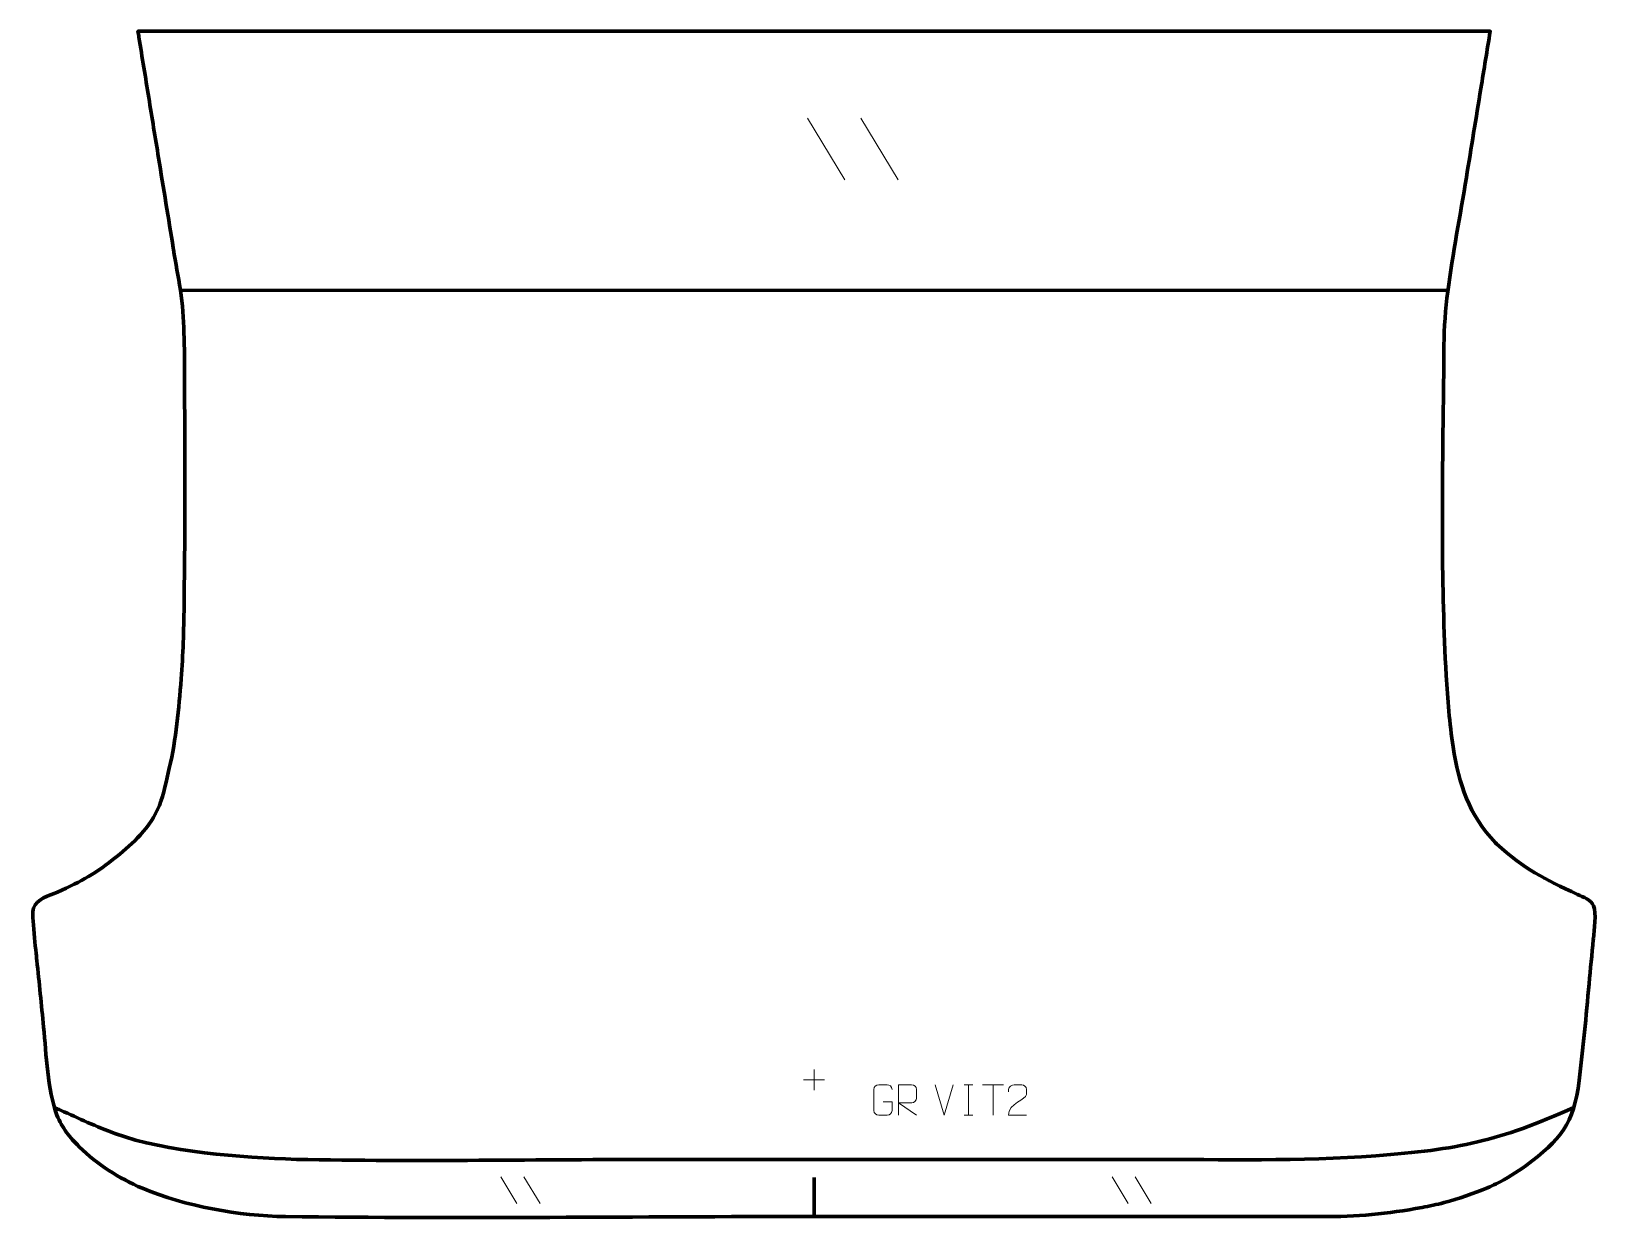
# Model space of a CAD drawing. Header units: millimetres. Extents: x 1167 to 2446, y 14 to 985.
import ezdxf

# ---------------------------------------------------------------- set-up
doc = ezdxf.new("R2010")
doc.units = ezdxf.units.MM
doc.header["$MEASUREMENT"] = 0
doc.layers.add('layer 2', color=7, linetype='Continuous')
doc.layers.add('layer 3', color=7, linetype='Continuous')

msp = doc.modelspace()

# ---------------------------------------------------------------- linework, layer by layer
at = {"layer": 'layer 2', "color": 142, "lineweight": 9}
for points in [[(1801.2921, 913.7037), (1801.2921, 913.7037), (1831.725, 863.1368), (1831.725, 863.1368)], [(1801.2921, 913.7037), (1801.2921, 913.7037), (1831.725, 863.1368), (1831.725, 863.1368)], [(1844.9317, 913.7037), (1844.9317, 913.7037), (1875.3646, 863.1368), (1875.3646, 863.1368)], [(1844.9317, 913.7037), (1844.9317, 913.7037), (1875.3646, 863.1368), (1875.3646, 863.1368)], [(1806.5704, 135.7812), (1806.5704, 135.7812), (1806.5704, 118.6427), (1806.5704, 118.6427)], [(1798.0011, 127.2119), (1798.0011, 127.2119), (1815.1396, 127.2119), (1815.1396, 127.2119)], [(1912.8755, 98.296), (1912.8755, 98.296), (1905.5598, 123.2288), (1905.5598, 123.2288)], [(1920.1912, 123.2288), (1920.1912, 123.2288), (1912.8755, 98.296), (1912.8755, 98.296)], [(1929.2778, 123.2288), (1929.2778, 123.2288), (1936.4399, 123.2288), (1936.4399, 123.2288)], [(1932.8588, 123.2288), (1932.8588, 123.2288), (1932.8588, 98.2961), (1932.8588, 98.2961)], [(1944.3556, 123.2053), (1944.3556, 123.2053), (1961.3286, 123.2053), (1961.3286, 123.2053)], [(1952.8423, 98.2961), (1952.8423, 98.2961), (1952.8423, 123.2288), (1952.8423, 123.2288)], [(1929.2778, 98.2961), (1929.2778, 98.2961), (1936.4399, 98.2961), (1936.4399, 98.2961)], [(1550.5469, 47.9277), (1550.5469, 47.9277), (1563.6959, 26.0796), (1563.6959, 26.0796)], [(1550.5469, 47.9277), (1550.5469, 47.9277), (1563.6959, 26.0796), (1563.6959, 26.0796)], [(1569.402, 47.9277), (1569.402, 47.9277), (1582.551, 26.0796), (1582.551, 26.0796)], [(1569.402, 47.9277), (1569.402, 47.9277), (1582.551, 26.0796), (1582.551, 26.0796)], [(2050.13, 47.9277), (2050.13, 47.9277), (2063.279, 26.0796), (2063.279, 26.0796)], [(2050.13, 47.9277), (2050.13, 47.9277), (2063.279, 26.0796), (2063.279, 26.0796)], [(2068.9851, 47.9277), (2068.9851, 47.9277), (2082.1341, 26.0796), (2082.1341, 26.0796)], [(2068.9851, 47.9277), (2068.9851, 47.9277), (2082.1341, 26.0796), (2082.1341, 26.0796)]]:
    msp.add_open_spline(points, degree=3, dxfattribs=at)
at = {"layer": 'layer 2', "color": 142, "lineweight": 158}
for points in [[(1288.3418, 772.8279), (1288.3418, 772.8279), (2324.8438, 772.8173), (2324.8438, 772.8173)], [(1806.5704, 47.2787), (1806.5704, 47.2787), (1806.5704, 15.4493), (1806.5704, 15.4493)]]:
    msp.add_open_spline(points, degree=3, dxfattribs=at)
at = {"layer": 'layer 2', "color": 142, "lineweight": 9}
for points, knots in [([(1863.1718, 109.2726), (1863.1718, 109.2726), (1870.334, 109.2726), (1870.334, 109.2726), (1870.334, 109.2726), (1870.334, 109.2726), (1870.334, 102.1105), (1870.334, 102.1105), (1870.334, 102.1105), (1870.1944, 99.7891), (1868.5186, 98.3107), (1866.3726, 98.2999), (1866.3726, 98.2999), (1864.0427, 98.3003), (1861.7126, 98.3003), (1859.3831, 98.2999), (1859.3831, 98.2999), (1857.4598, 98.1946), (1855.4893, 100.0775), (1855.5004, 102.0931), (1855.5004, 102.0931), (1855.5008, 107.8584), (1855.5008, 113.6233), (1855.5004, 119.3878), (1855.5004, 119.3878), (1855.5047, 121.5241), (1857.25, 123.2419), (1859.4005, 123.2285), (1859.4005, 123.2285), (1861.7243, 123.2285), (1864.0484, 123.2285), (1866.3726, 123.2285), (1866.3726, 123.2285), (1868.3177, 123.2638), (1870.3074, 121.7736), (1870.334, 119.3379)], [0, 0, 0, 0, 0.1, 0.1, 0.1, 0.1, 0.2, 0.2, 0.2, 0.2, 0.3, 0.3, 0.3, 0.3, 0.4, 0.4, 0.4, 0.4, 0.5, 0.5, 0.5, 0.5, 0.6, 0.6, 0.6, 0.6, 0.7, 0.7, 0.7, 0.7, 0.8, 0.8, 0.8, 0.8, 1, 1, 1, 1]), ([(1875.5746, 98.2961), (1875.5746, 98.2961), (1875.5746, 123.2288), (1875.5746, 123.2288), (1875.5746, 123.2288), (1879.1664, 123.2288), (1882.7589, 123.2288), (1886.3511, 123.2288), (1886.3511, 123.2288), (1888.6745, 123.1911), (1890.2304, 121.7024), (1890.2264, 119.338), (1890.2264, 119.338), (1890.226, 117.3041), (1890.226, 114.2473), (1890.2264, 112.213), (1890.2264, 112.213), (1890.2199, 110.3391), (1888.4091, 108.3989), (1886.4013, 108.3798), (1886.4013, 108.3798), (1886.4013, 108.3798), (1875.5746, 108.3798), (1875.5746, 108.3798), (1875.5746, 108.3798), (1875.5746, 108.3798), (1890.2171, 98.2961), (1890.2171, 98.2961)], [0, 0, 0, 0, 0.125, 0.125, 0.125, 0.125, 0.25, 0.25, 0.25, 0.25, 0.375, 0.375, 0.375, 0.375, 0.5, 0.5, 0.5, 0.5, 0.625, 0.625, 0.625, 0.625, 0.75, 0.75, 0.75, 0.75, 1, 1, 1, 1]), ([(1980.1908, 98.2857), (1975.2805, 98.2861), (1970.3701, 98.2861), (1965.4602, 98.2857), (1965.4602, 98.2857), (1965.4602, 108.2097), (1980.099, 110.8488), (1980.1908, 115.1555), (1980.1908, 115.1555), (1980.1905, 116.5783), (1980.1905, 118.0008), (1980.1908, 119.423), (1980.1908, 119.423), (1980.1739, 121.4983), (1978.0529, 123.2217), (1976.3833, 123.239), (1976.3833, 123.239), (1974.3118, 123.2386), (1972.2407, 123.2386), (1970.1699, 123.239), (1970.1699, 123.239), (1968.3494, 123.2555), (1965.527, 121.4649), (1965.4602, 119.373), (1965.4602, 119.373), (1965.4602, 119.373), (1965.4602, 117.32), (1965.4602, 117.32)], [0, 0, 0, 0, 0.125, 0.125, 0.125, 0.125, 0.25, 0.25, 0.25, 0.25, 0.375, 0.375, 0.375, 0.375, 0.5, 0.5, 0.5, 0.5, 0.625, 0.625, 0.625, 0.625, 0.75, 0.75, 0.75, 0.75, 1, 1, 1, 1])]:
    msp.add_open_spline(points, degree=3, knots=knots, dxfattribs=at)
at = {"layer": 'layer 2', "color": 142, "lineweight": 158}
msp.add_open_spline([(2427.7795, 104.6753), (2366.3053, 76.9411), (2332.6429, 70.2264), (2265.686, 65.0876), (2265.686, 65.0876), (2204.1052, 60.416), (2140.403, 62.1403), (2078.5434, 62.1406), (2078.5434, 62.1406), (2036.9861, 62.1408), (1995.4287, 62.1178), (1953.8713, 62.1011), (1953.8713, 62.1011), (1929.3211, 62.0912), (1904.771, 62.0813), (1880.2208, 62.0714), (1880.2208, 62.0714), (1830.7038, 62.0514), (1781.1886, 62.0519), (1731.6716, 62.0719), (1731.6716, 62.0719), (1715.0275, 62.0786), (1698.3832, 62.0853), (1681.739, 62.092), (1681.739, 62.092), (1582.3763, 62.0941), (1482.6907, 60.3097), (1383.3739, 62.1154), (1383.3739, 62.1154), (1337.2834, 64.0244), (1278.3355, 67.7056), (1235.0449, 83.2647), (1235.0449, 83.2647), (1219.9457, 88.8226), (1205.343, 95.8113), (1190.653, 102.3596), (1190.653, 102.3596), (1190.653, 102.3596), (1189.5118, 102.866), (1189.5118, 102.866), (1189.5118, 102.866), (1188.128, 103.4686), (1186.7446, 104.0719), (1185.3612, 104.6753)], degree=3, knots=[0, 0, 0, 0, 0.083333333, 0.083333333, 0.083333333, 0.083333333, 0.166666667, 0.166666667, 0.166666667, 0.166666667, 0.25, 0.25, 0.25, 0.25, 0.333333333, 0.333333333, 0.333333333, 0.333333333, 0.416666667, 0.416666667, 0.416666667, 0.416666667, 0.5, 0.5, 0.5, 0.5, 0.583333333, 0.583333333, 0.583333333, 0.583333333, 0.666666667, 0.666666667, 0.666666667, 0.666666667, 0.75, 0.75, 0.75, 0.75, 0.833333333, 0.833333333, 0.833333333, 0.833333333, 1, 1, 1, 1], dxfattribs=at)
at = {"layer": 'layer 3', "color": 242, "lineweight": 158}
msp.add_open_spline([(1806.5704, 984.6406), (1806.5704, 984.6406), (2359.2664, 984.6406), (2359.2664, 984.6406), (2359.2664, 984.6406), (2357.9959, 976.8383), (2356.7254, 969.036), (2355.455, 961.2337), (2355.455, 961.2337), (2354.1845, 953.4315), (2352.914, 945.6292), (2351.6435, 937.827), (2351.6435, 937.827), (2347.6984, 913.5989), (2343.7532, 889.3707), (2339.8081, 865.1426), (2339.8081, 865.1426), (2334.7736, 834.3061), (2328.6888, 802.7589), (2324.5652, 771.8939), (2324.5652, 771.8939), (2322.5919, 757.1231), (2321.6204, 742.7873), (2321.4699, 727.889), (2321.4699, 727.889), (2321.4699, 727.889), (2321.4589, 726.5388), (2321.4589, 726.5388), (2321.4589, 726.5388), (2321.3533, 710.2535), (2321.1957, 693.9688), (2320.9673, 677.6848), (2320.9673, 677.6848), (2319.9189, 604.368), (2319.2801, 531.1881), (2323.2775, 457.9337), (2323.2775, 457.9337), (2324.4014, 438.2898), (2326.1753, 418.9069), (2328.9741, 399.4258), (2328.9741, 399.4258), (2333.6118, 369.0194), (2342.0538, 343.8579), (2363.6016, 321.0945), (2363.6016, 321.0945), (2363.6016, 321.0945), (2364.5273, 320.1562), (2364.5273, 320.1562), (2364.5273, 320.1562), (2387.7365, 298.9145), (2402.8465, 291.8651), (2430.7447, 278.8165), (2430.7447, 278.8165), (2434.9656, 276.8422), (2441.9883, 274.2082), (2443.8155, 269.6278), (2443.8155, 269.6278), (2446.3316, 263.3206), (2444.3317, 249.743), (2443.593, 242.7747), (2443.593, 242.7747), (2443.593, 242.7747), (2443.4951, 241.8516), (2443.4951, 241.8516), (2443.4951, 241.8516), (2442.3948, 229.8424), (2441.2147, 217.8411), (2440.1254, 205.8307), (2440.1254, 205.8307), (2437.7432, 179.365), (2435.2389, 152.944), (2432.0343, 126.5621), (2432.0343, 126.5621), (2427.7313, 91.4351), (2416.3684, 77.841), (2388.7095, 57.1971), (2388.7095, 57.1971), (2380.862, 51.4927), (2372.7642, 46.4363), (2364.1099, 42.0464), (2364.1099, 42.0464), (2361.7922, 40.9231), (2359.4987, 39.9115), (2357.125, 38.915), (2357.125, 38.915), (2345.9361, 34.2952), (2333.2468, 29.8892), (2321.5349, 26.7921), (2321.5349, 26.7921), (2315.5651, 25.2408), (2309.6223, 23.9819), (2303.5627, 22.8408), (2303.5627, 22.8408), (2275.1346, 17.5622), (2250.1595, 15.2604), (2221.2342, 15.3477), (2221.2342, 15.3477), (2216.6746, 15.3855), (2212.1182, 15.4326), (2207.5582, 15.4374), (2207.5582, 15.4374), (2073.8956, 15.4136), (1940.2329, 15.4492), (1806.5704, 15.4493), (1806.5704, 15.4493), (1662.5552, 15.4231), (1518.5422, 13.6627), (1374.5302, 15.4196), (1374.5302, 15.4196), (1336.5956, 15.8855), (1292.5081, 23.874), (1257.4614, 38.5086), (1257.4614, 38.5086), (1238.0465, 46.9463), (1221.0872, 57.8094), (1205.8371, 72.5408), (1205.8371, 72.5408), (1202.0304, 76.2536), (1198.7269, 79.9455), (1195.5004, 84.1718), (1195.5004, 84.1718), (1192.2069, 88.7506), (1189.863, 93.0805), (1187.683, 98.2741), (1187.683, 98.2741), (1179.7706, 119.2835), (1178.9589, 147.8524), (1176.7788, 170.3601), (1176.7788, 170.3601), (1174.9776, 188.5532), (1173.1467, 206.743), (1171.2374, 224.9252), (1171.2374, 224.9252), (1170.552, 231.428), (1166.7014, 262.7159), (1168.4985, 267.5848), (1168.4985, 267.5848), (1171.3477, 275.3047), (1181.1397, 277.7218), (1188.0511, 280.7056), (1188.0511, 280.7056), (1208.2068, 289.7514), (1219.2862, 295.9114), (1236.5403, 309.8411), (1236.5403, 309.8411), (1243.1348, 315.2072), (1250.0009, 321.1688), (1255.7648, 327.4239), (1255.7648, 327.4239), (1262.4973, 334.8438), (1267.6284, 342.3019), (1271.4249, 351.6107), (1271.4249, 351.6107), (1274.9368, 360.8807), (1277.2591, 372.2537), (1279.524, 381.9552), (1279.524, 381.9552), (1285.1446, 405.9886), (1287.2316, 430.5643), (1289.1955, 455.1088), (1289.1955, 455.1088), (1290.778, 474.9158), (1291.366, 494.6909), (1291.5628, 514.5537), (1291.5628, 514.5537), (1291.7892, 539.8853), (1292.2306, 565.2151), (1292.3105, 590.548), (1292.3105, 590.548), (1292.3105, 590.548), (1292.3144, 591.794), (1292.3144, 591.794), (1292.3144, 591.794), (1292.3703, 615.8568), (1292.2944, 639.9182), (1292.1232, 663.9806), (1292.1232, 663.9806), (1291.945, 688.4715), (1292.1953, 713.5677), (1291.5167, 737.9772), (1291.5167, 737.9772), (1291.1849, 749.9105), (1290.3464, 761.1997), (1288.5801, 773.019), (1288.5801, 773.019), (1286.8828, 784.129), (1284.7433, 795.1658), (1282.9213, 806.256), (1282.9213, 806.256), (1282.9213, 806.256), (1282.7609, 807.2415), (1282.7609, 807.2415), (1282.7609, 807.2415), (1278.7489, 831.8803), (1274.7369, 856.519), (1270.7248, 881.1578), (1270.7248, 881.1578), (1268.0501, 897.5836), (1265.3755, 914.0095), (1262.7008, 930.4353), (1262.7008, 930.4353), (1260.0261, 946.8611), (1257.3515, 963.287), (1254.6768, 979.7128), (1254.6768, 979.7128), (1254.4093, 981.3554), (1254.1418, 982.998), (1253.8744, 984.6406), (1253.8744, 984.6406), (1253.8744, 984.6406), (1806.5704, 984.6406), (1806.5704, 984.6406)], degree=3, knots=[0, 0, 0, 0, 0.018518519, 0.018518519, 0.018518519, 0.018518519, 0.037037037, 0.037037037, 0.037037037, 0.037037037, 0.055555556, 0.055555556, 0.055555556, 0.055555556, 0.074074074, 0.074074074, 0.074074074, 0.074074074, 0.092592593, 0.092592593, 0.092592593, 0.092592593, 0.111111111, 0.111111111, 0.111111111, 0.111111111, 0.12962963, 0.12962963, 0.12962963, 0.12962963, 0.148148148, 0.148148148, 0.148148148, 0.148148148, 0.166666667, 0.166666667, 0.166666667, 0.166666667, 0.185185185, 0.185185185, 0.185185185, 0.185185185, 0.203703704, 0.203703704, 0.203703704, 0.203703704, 0.222222222, 0.222222222, 0.222222222, 0.222222222, 0.240740741, 0.240740741, 0.240740741, 0.240740741, 0.259259259, 0.259259259, 0.259259259, 0.259259259, 0.277777778, 0.277777778, 0.277777778, 0.277777778, 0.296296296, 0.296296296, 0.296296296, 0.296296296, 0.314814815, 0.314814815, 0.314814815, 0.314814815, 0.333333333, 0.333333333, 0.333333333, 0.333333333, 0.351851852, 0.351851852, 0.351851852, 0.351851852, 0.37037037, 0.37037037, 0.37037037, 0.37037037, 0.388888889, 0.388888889, 0.388888889, 0.388888889, 0.407407407, 0.407407407, 0.407407407, 0.407407407, 0.425925926, 0.425925926, 0.425925926, 0.425925926, 0.444444444, 0.444444444, 0.444444444, 0.444444444, 0.462962963, 0.462962963, 0.462962963, 0.462962963, 0.481481481, 0.481481481, 0.481481481, 0.481481481, 0.5, 0.5, 0.5, 0.5, 0.518518519, 0.518518519, 0.518518519, 0.518518519, 0.537037037, 0.537037037, 0.537037037, 0.537037037, 0.555555556, 0.555555556, 0.555555556, 0.555555556, 0.574074074, 0.574074074, 0.574074074, 0.574074074, 0.592592593, 0.592592593, 0.592592593, 0.592592593, 0.611111111, 0.611111111, 0.611111111, 0.611111111, 0.62962963, 0.62962963, 0.62962963, 0.62962963, 0.648148148, 0.648148148, 0.648148148, 0.648148148, 0.666666667, 0.666666667, 0.666666667, 0.666666667, 0.685185185, 0.685185185, 0.685185185, 0.685185185, 0.703703704, 0.703703704, 0.703703704, 0.703703704, 0.722222222, 0.722222222, 0.722222222, 0.722222222, 0.740740741, 0.740740741, 0.740740741, 0.740740741, 0.759259259, 0.759259259, 0.759259259, 0.759259259, 0.777777778, 0.777777778, 0.777777778, 0.777777778, 0.796296296, 0.796296296, 0.796296296, 0.796296296, 0.814814815, 0.814814815, 0.814814815, 0.814814815, 0.833333333, 0.833333333, 0.833333333, 0.833333333, 0.851851852, 0.851851852, 0.851851852, 0.851851852, 0.87037037, 0.87037037, 0.87037037, 0.87037037, 0.888888889, 0.888888889, 0.888888889, 0.888888889, 0.907407407, 0.907407407, 0.907407407, 0.907407407, 0.925925926, 0.925925926, 0.925925926, 0.925925926, 0.944444444, 0.944444444, 0.944444444, 0.944444444, 0.962962963, 0.962962963, 0.962962963, 0.962962963, 1, 1, 1, 1], dxfattribs=at)

doc.saveas('drawing.dxf')
